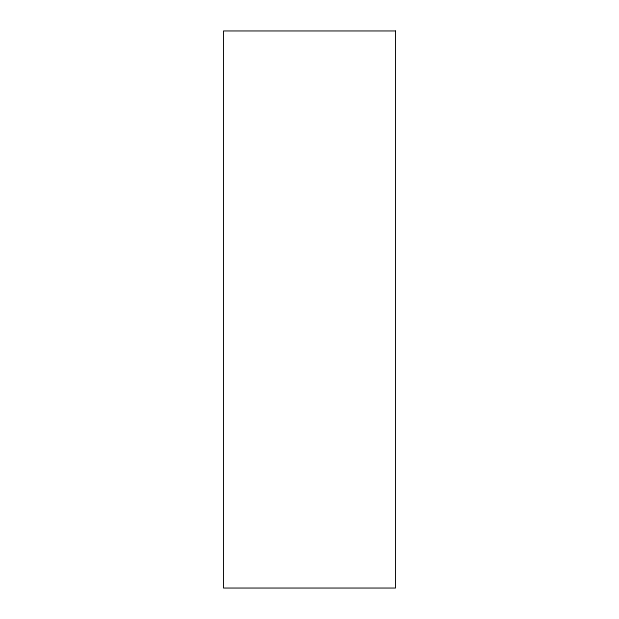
<?xml version="1.0" encoding="UTF-8"?>
<svg xmlns="http://www.w3.org/2000/svg" width="619" height="619" viewBox="0 0 619 619"><rect width="100%" height="100%" fill="white"/><g stroke="black" fill="none" stroke-linecap="round" stroke-linejoin="round"><path stroke-width="0.93" d="M395.502 30.95L223.498 30.95L223.498 588.05L395.502 588.05L395.502 30.95"/></g></svg>
